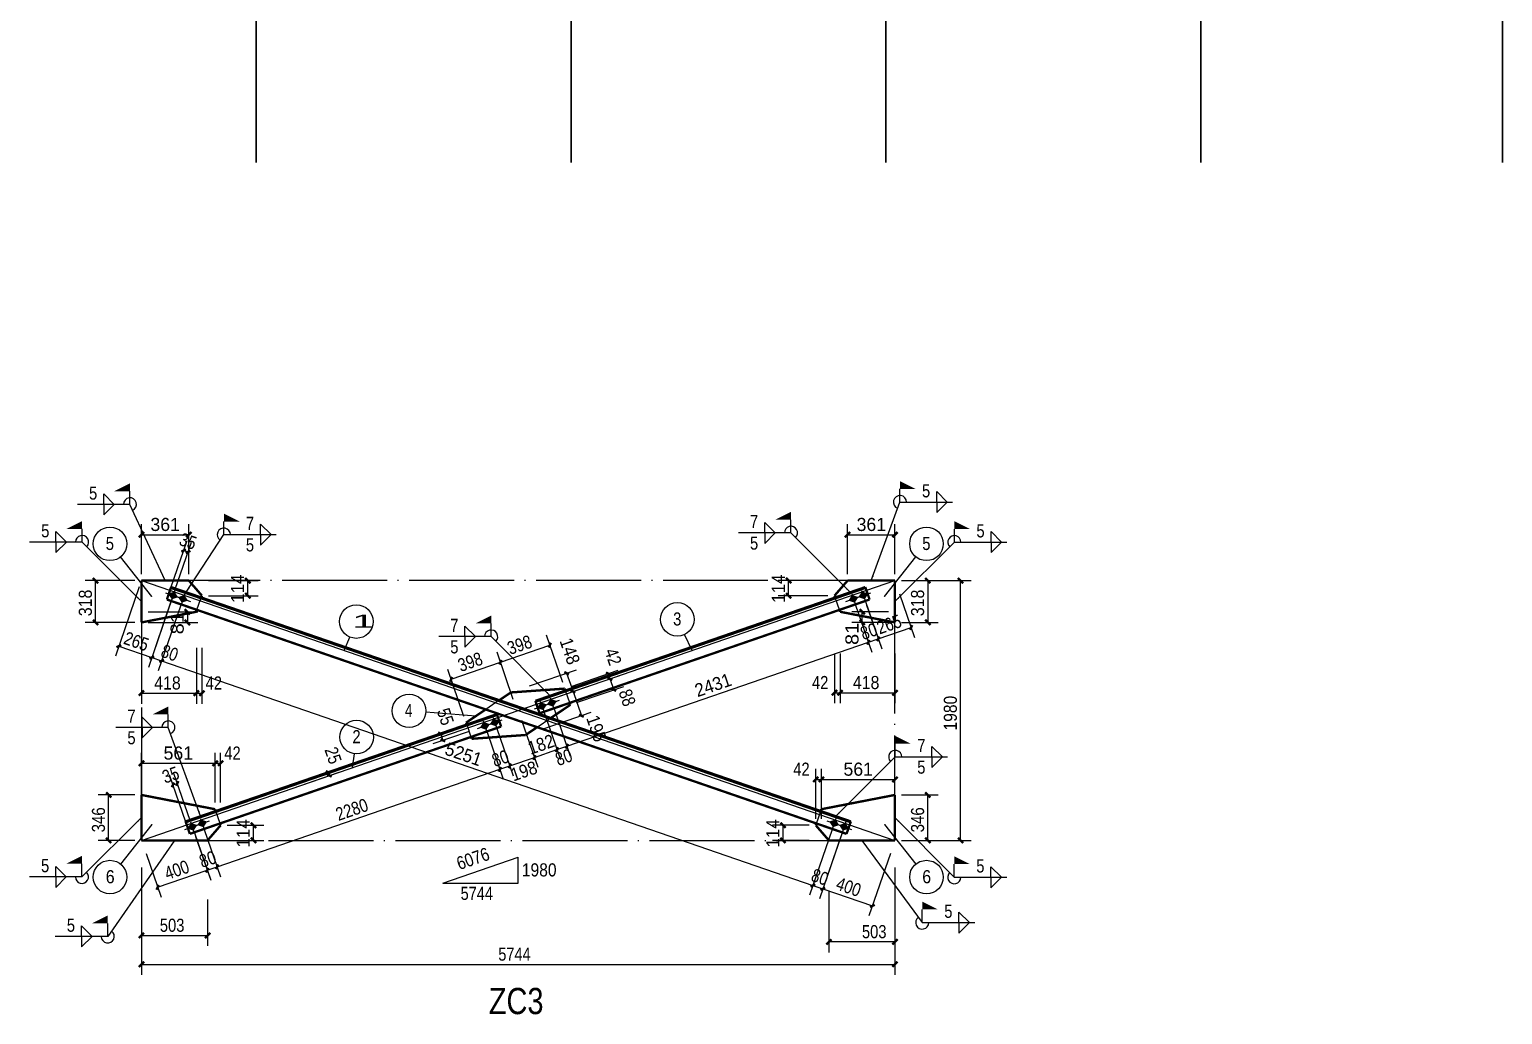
# Model space of a CAD drawing. Extents: x 3335981 to 3441081, y -1122115 to -866695.
# Drawn here: x 3382561 to 3410633, y -1103192 to -1084422 of the extents above; entities that cross this region are included whole.
import ezdxf

# ---------------------------------------------------------------- set-up
doc = ezdxf.new("R2010")
doc.units = 0
doc.header["$LTSCALE"] = 1000
doc.header["$MEASUREMENT"] = 0
doc.linetypes.add('2', pattern=[3800, 3000, -300, 200, -300])
doc.linetypes.add('DOTE', pattern=[2.42, 2, -0.2, 0.02, -0.2])
doc.layers.get('0').update_dxf_attribs({"color": 2})
for name, color, linetype in [('10', 2, 'Continuous'), ('180', 253, '2'), ('35', 253, 'Continuous'), ('尺寸标注', 253, 'Continuous'), ('焊缝标注', 1, 'Continuous'), ('编号标注', 253, 'Continuous')]:
    doc.layers.add(name, color=color, linetype=linetype)
doc.styles.get("Standard").update_dxf_attribs({"font": 'sa-rs.shx', "width": 0.8, "bigfont": 'GBCBIG.shx'})

msp = doc.modelspace()

# ---------------------------------------------------------------- linework, layer by layer
at = {"linetype": 'ByBlock', "lineweight": 30, "ltscale": 0.01}
for p, q in [((3386883, -1078668), (3386883, -1086958)), ((3392883, -1078668), (3392883, -1086958)), ((3398883, -1078668), (3398883, -1086958)), ((3404883, -1078668), (3404883, -1086958)), ((3410633, -1086958), (3410633, -1078668))]:
    msp.add_line(p, q, dxfattribs=at)
at = {"layer": '10', "color": 253, "linetype": 'ByBlock'}
for p, q in [((3385331, -1095112), (3385265, -1095301)), ((3398419, -1095112), (3398484, -1095301)), ((3385156, -1095158), (3385440, -1095255)), ((3385345, -1095223), (3385629, -1095321)), ((3385520, -1095177), (3385455, -1095366)), ((3398121, -1095321), (3398404, -1095223)), ((3398230, -1095177), (3398295, -1095366)), ((3398310, -1095255), (3398593, -1095158)), ((3392186, -1097366), (3392470, -1097268)), ((3392295, -1097223), (3392361, -1097412)), ((3392375, -1097301), (3392659, -1097203)), ((3392485, -1097158), (3392550, -1097347)), ((3391099, -1097741), (3391382, -1097643)), ((3391208, -1097598), (3391273, -1097787)), ((3391288, -1097676), (3391571, -1097578)), ((3391397, -1097533), (3391462, -1097722)), ((3385521, -1099664), (3385805, -1099566)), ((3385631, -1099520), (3385696, -1099709)), ((3385711, -1099598), (3385994, -1099501)), ((3385820, -1099455), (3385885, -1099644)), ((3397755, -1099501), (3398039, -1099598)), ((3397930, -1099455), (3397865, -1099644)), ((3397944, -1099566), (3398228, -1099664)), ((3398119, -1099520), (3398054, -1099709))]:
    msp.add_line(p, q, dxfattribs=at)
at = {"layer": '10', "color": 1, "const_width": 45}
for points in [[(3385237, -1095185), (3385282, -1095254), (3385359, -1095228), (3385314, -1095159), (3385237, -1095185)], [(3385426, -1095251), (3385471, -1095319), (3385549, -1095293), (3385503, -1095224), (3385426, -1095251)], [(3398201, -1095293), (3398279, -1095319), (3398324, -1095251), (3398246, -1095224), (3398201, -1095293)], [(3398390, -1095228), (3398468, -1095254), (3398513, -1095185), (3398435, -1095159), (3398390, -1095228)], [(3392267, -1097339), (3392344, -1097365), (3392389, -1097296), (3392312, -1097270), (3392267, -1097339)], [(3392456, -1097273), (3392533, -1097299), (3392579, -1097231), (3392501, -1097205), (3392456, -1097273)], [(3391179, -1097713), (3391257, -1097740), (3391302, -1097671), (3391224, -1097645), (3391179, -1097713)], [(3391368, -1097648), (3391446, -1097674), (3391491, -1097606), (3391413, -1097580), (3391368, -1097648)], [(3385602, -1099636), (3385680, -1099662), (3385725, -1099594), (3385647, -1099568), (3385602, -1099636)], [(3385791, -1099571), (3385869, -1099597), (3385914, -1099528), (3385836, -1099502), (3385791, -1099571)], [(3397836, -1099528), (3397881, -1099597), (3397959, -1099571), (3397914, -1099502), (3397836, -1099528)], [(3398025, -1099594), (3398070, -1099662), (3398148, -1099636), (3398103, -1099568), (3398025, -1099594)]]:
    msp.add_lwpolyline(points, dxfattribs=at)
at = {"layer": '10', "const_width": 15}
for points in [[(3385306, -1095207, 1), (3385291, -1095207, 1), (3385306, -1095207, 1)], [(3385495, -1095272, 1), (3385480, -1095272, 1), (3385495, -1095272, 1)], [(3398270, -1095272, 1), (3398255, -1095272, 1), (3398270, -1095272, 1)], [(3398459, -1095207, 1), (3398444, -1095207, 1), (3398459, -1095207, 1)], [(3392336, -1097317, 1), (3392321, -1097317, 1), (3392336, -1097317, 1)], [(3392525, -1097252, 1), (3392510, -1097252, 1), (3392525, -1097252, 1)], [(3391437, -1097627, 1), (3391422, -1097627, 1), (3391437, -1097627, 1)], [(3391248, -1097692, 1), (3391233, -1097692, 1), (3391248, -1097692, 1)], [(3385671, -1099615, 1), (3385656, -1099615, 1), (3385671, -1099615, 1)], [(3385860, -1099550, 1), (3385845, -1099550, 1), (3385860, -1099550, 1)], [(3397905, -1099550, 1), (3397890, -1099550, 1), (3397905, -1099550, 1)], [(3398094, -1099615, 1), (3398079, -1099615, 1), (3398094, -1099615, 1)]]:
    msp.add_lwpolyline(points, format="xyb", close=True, dxfattribs=at)
at = {"layer": '180', "color": 253, "linetype": 'DOTE'}
for p, q in [((3399055, -1094924), (3384695, -1094924)), ((3384695, -1094924), (3384695, -1099874)), ((3399055, -1099874), (3399055, -1094924)), ((3384695, -1099874), (3399055, -1099874))]:
    msp.add_line(p, q, dxfattribs=at)
at = {"layer": '180', "color": 253, "linetype": 'ByBlock'}
for p, q in [((3384695, -1094924), (3399055, -1099874)), ((3384695, -1099874), (3399055, -1094924)), ((3390439, -1100691), (3391875, -1100196)), ((3391875, -1100691), (3391875, -1100196)), ((3390439, -1100691), (3391875, -1100691))]:
    msp.add_line(p, q, dxfattribs=at)
at = {"layer": '180', "color": 2, "linetype": 'ByBlock'}
for p, q in [((3385753, -1095482), (3385834, -1095246)), ((3397997, -1095482), (3397915, -1095246)), ((3392856, -1097254), (3392775, -1097018)), ((3391514, -1097204), (3391255, -1097379)), ((3392236, -1097717), (3392495, -1097542)), ((3390893, -1097667), (3390975, -1097903)), ((3386192, -1099552), (3386110, -1099315)), ((3397558, -1099552), (3397639, -1099315))]:
    msp.add_line(p, q, dxfattribs=at)
at = {"layer": '180', "color": 2, "const_width": 45}
for points in [[(3385598, -1094924), (3384695, -1094924)], [(3384695, -1094924), (3384695, -1095721)], [(3385260, -1095048), (3385179, -1095284)], [(3385255, -1095062), (3398209, -1099527)], [(3398214, -1099513), (3385260, -1095048)], [(3385847, -1095211), (3385598, -1094924)], [(3398489, -1095048), (3392201, -1097216)], [(3392205, -1097230), (3398494, -1095062)], [(3397903, -1095211), (3398152, -1094924)], [(3398152, -1094924), (3399055, -1094924)], [(3398571, -1095284), (3398489, -1095048)], [(3399055, -1094924), (3399055, -1095721)], [(3385179, -1095284), (3398132, -1099750)], [(3385834, -1095246), (3385847, -1095211)], [(3392282, -1097452), (3398571, -1095284)], [(3397915, -1095246), (3397903, -1095211)], [(3384695, -1095721), (3385741, -1095518)], [(3385741, -1095518), (3385753, -1095482)], [(3398009, -1095518), (3397997, -1095482)], [(3399055, -1095721), (3398009, -1095518)], [(3391735, -1097055), (3391514, -1097204)], [(3392763, -1096982), (3391735, -1097055)], [(3392775, -1097018), (3392763, -1096982)], [(3391255, -1097379), (3390881, -1097631)], [(3392201, -1097216), (3392282, -1097452)], [(3392495, -1097542), (3392869, -1097290)], [(3392869, -1097290), (3392856, -1097254)], [(3391468, -1097469), (3385536, -1099513)], [(3385541, -1099527), (3391472, -1097483)], [(3390881, -1097631), (3390893, -1097667)], [(3391549, -1097705), (3391468, -1097469)], [(3385617, -1099750), (3391549, -1097705)], [(3390975, -1097903), (3390987, -1097938)], [(3390987, -1097938), (3392015, -1097866)], [(3392015, -1097866), (3392236, -1097717)], [(3384695, -1099008), (3384695, -1099874)], [(3386098, -1099280), (3384695, -1099008)], [(3397652, -1099280), (3399055, -1099008)], [(3399055, -1099008), (3399055, -1099874)], [(3386110, -1099315), (3386098, -1099280)], [(3397639, -1099315), (3397652, -1099280)], [(3385536, -1099513), (3385617, -1099750)], [(3385955, -1099874), (3386204, -1099587)], [(3386204, -1099587), (3386192, -1099552)], [(3397546, -1099587), (3397558, -1099552)], [(3397795, -1099874), (3397546, -1099587)], [(3398132, -1099750), (3398214, -1099513)], [(3384695, -1099874), (3385955, -1099874)], [(3399055, -1099874), (3397795, -1099874)]]:
    msp.add_lwpolyline(points, dxfattribs=at)
at = {"layer": '尺寸标注', "color": 253, "linetype": 'ByBlock'}
for p, q in [((3384695, -1094799), (3384695, -1093849)), ((3385598, -1094799), (3385598, -1093849)), ((3398152, -1094799), (3398152, -1093849)), ((3399055, -1094799), (3399055, -1093849)), ((3385256, -1095060), (3385566, -1094162)), ((3385339, -1095088), (3385648, -1094190)), ((3384570, -1094924), (3383620, -1094924)), ((3384654, -1095042), (3384199, -1096362)), ((3385972, -1094924), (3386922, -1094924)), ((3397778, -1094924), (3396828, -1094924)), ((3399180, -1094924), (3399880, -1094924)), ((3399305, -1094924), (3400505, -1094924)), ((3385280, -1095258), (3384826, -1096577)), ((3385257, -1095325), (3384826, -1096577)), ((3385446, -1095390), (3385015, -1096643)), ((3385446, -1095390), (3385015, -1096643)), ((3385972, -1095211), (3386922, -1095211)), ((3397778, -1095211), (3396828, -1095211)), ((3398303, -1095390), (3398613, -1096288)), ((3398303, -1095390), (3398613, -1096288)), ((3398492, -1095325), (3398802, -1096223)), ((3398515, -1095392), (3398802, -1096223)), ((3399142, -1095176), (3399428, -1096007)), ((3384820, -1095518), (3385770, -1095518)), ((3398930, -1095518), (3398230, -1095518)), ((3384570, -1095721), (3383620, -1095721)), ((3384820, -1095721), (3385770, -1095721)), ((3398930, -1095721), (3398230, -1095721)), ((3399180, -1095721), (3399880, -1095721)), ((3384695, -1096203), (3384695, -1097269)), ((3385741, -1096203), (3385741, -1097269)), ((3385847, -1096203), (3385847, -1097269)), ((3392722, -1096864), (3392412, -1095966)), ((3391781, -1097189), (3391471, -1096290)), ((3391781, -1097189), (3391471, -1096290)), ((3397903, -1096314), (3397903, -1097261)), ((3398009, -1096314), (3398009, -1097261)), ((3399055, -1096314), (3399055, -1097261)), ((3390840, -1097513), (3390531, -1096615)), ((3392089, -1096932), (3392988, -1096623)), ((3392881, -1096942), (3393779, -1096632)), ((3392915, -1097040), (3393813, -1096731)), ((3392915, -1097040), (3393813, -1096731)), ((3392210, -1097283), (3393108, -1096974)), ((3392210, -1097283), (3393108, -1096974)), ((3392987, -1097249), (3393885, -1096939)), ((3391939, -1097584), (3392248, -1098482)), ((3391939, -1097584), (3392248, -1098482)), ((3392369, -1097744), (3393267, -1097434)), ((3392369, -1097436), (3392678, -1098334)), ((3392369, -1097436), (3392678, -1098334)), ((3392558, -1097370), (3392867, -1098269)), ((3392558, -1097370), (3392867, -1098269)), ((3390874, -1097673), (3390205, -1097904)), ((3390919, -1097803), (3390250, -1098034)), ((3391281, -1097810), (3391591, -1098709)), ((3391281, -1097810), (3391591, -1098709)), ((3391470, -1097745), (3391780, -1098643)), ((3391470, -1097745), (3391780, -1098643)), ((3384695, -1099155), (3384695, -1098205)), ((3386098, -1099155), (3386098, -1098205)), ((3386098, -1099155), (3386098, -1098205)), ((3386204, -1099155), (3386204, -1098205)), ((3385540, -1099525), (3385230, -1098627)), ((3385622, -1099497), (3385313, -1098598)), ((3387545, -1098821), (3388443, -1098511)), ((3387566, -1098884), (3388465, -1098574)), ((3397546, -1099462), (3397546, -1098512)), ((3397652, -1099462), (3397652, -1098512)), ((3397652, -1099462), (3397652, -1098512)), ((3399055, -1099462), (3399055, -1098512)), ((3384570, -1099008), (3383870, -1099008)), ((3399180, -1099008), (3399880, -1099008)), ((3386329, -1099587), (3387029, -1099587)), ((3397421, -1099587), (3396721, -1099587)), ((3384570, -1099874), (3383870, -1099874)), ((3385704, -1099733), (3386014, -1100631)), ((3385727, -1099800), (3386014, -1100631)), ((3385893, -1099668), (3386203, -1100566)), ((3385893, -1099668), (3386203, -1100566)), ((3386329, -1099874), (3387029, -1099874)), ((3397421, -1099874), (3396721, -1099874)), ((3397856, -1099668), (3397425, -1100920)), ((3397856, -1099668), (3397425, -1100920)), ((3398046, -1099733), (3397614, -1100986)), ((3398023, -1099800), (3397614, -1100986)), ((3399180, -1099874), (3399880, -1099874)), ((3399305, -1099874), (3400505, -1099874)), ((3384782, -1100126), (3385068, -1100957)), ((3398968, -1100126), (3398559, -1101312)), ((3384695, -1100388), (3384695, -1102436)), ((3399055, -1100388), (3399055, -1102436)), ((3384695, -1101003), (3384695, -1101886)), ((3385955, -1101003), (3385955, -1101886)), ((3397795, -1100841), (3397795, -1102008)), ((3399055, -1100841), (3399055, -1102008))]:
    msp.add_line(p, q, dxfattribs=at)
at = {"layer": '尺寸标注'}
for p, q in [((3384695, -1094049), (3385598, -1094049)), ((3398152, -1094049), (3399055, -1094049)), ((3385500, -1094351), (3385583, -1094379)), ((3383820, -1095721), (3383820, -1094924)), ((3386722, -1095211), (3386722, -1094924)), ((3397028, -1095211), (3397028, -1094924)), ((3399680, -1094924), (3399680, -1095721)), ((3400305, -1099874), (3400305, -1094924)), ((3385570, -1095518), (3385570, -1095721)), ((3398430, -1095721), (3398430, -1095518)), ((3398737, -1096034), (3399363, -1095818)), ((3384264, -1096172), (3384891, -1096388)), ((3391537, -1096480), (3392477, -1096155)), ((3392802, -1098079), (3398548, -1096099)), ((3398548, -1096099), (3398737, -1096034)), ((3384891, -1096388), (3385080, -1096454)), ((3385080, -1096454), (3397490, -1100731)), ((3390596, -1096804), (3391537, -1096480)), ((3392798, -1096688), (3392919, -1097039)), ((3393590, -1096697), (3393624, -1096796)), ((3393624, -1096796), (3393696, -1097005)), ((3384695, -1097069), (3385741, -1097069)), ((3385741, -1097069), (3385847, -1097069)), ((3392919, -1097039), (3393078, -1097499)), ((3397903, -1097061), (3398009, -1097061)), ((3398009, -1097061), (3399055, -1097061)), ((3390394, -1097839), (3390439, -1097969)), ((3392183, -1098293), (3392613, -1098145)), ((3392613, -1098145), (3392802, -1098079)), ((3384695, -1098405), (3386098, -1098405)), ((3386098, -1098405), (3386204, -1098405)), ((3391526, -1098519), (3391715, -1098454)), ((3391715, -1098454), (3392183, -1098293)), ((3386137, -1100377), (3391526, -1098519)), ((3388254, -1098576), (3388276, -1098639)), ((3397546, -1098712), (3397652, -1098712)), ((3397652, -1098712), (3399055, -1098712)), ((3384070, -1099874), (3384070, -1099008)), ((3385295, -1098816), (3385378, -1098788)), ((3399680, -1099874), (3399680, -1099008)), ((3386829, -1099874), (3386829, -1099587)), ((3396921, -1099874), (3396921, -1099587)), ((3385003, -1100768), (3385948, -1100442)), ((3385948, -1100442), (3386137, -1100377)), ((3397490, -1100731), (3397679, -1100797)), ((3397679, -1100797), (3398624, -1101122)), ((3384695, -1101686), (3385955, -1101686)), ((3399055, -1101808), (3397795, -1101808)), ((3384695, -1102236), (3399055, -1102236))]:
    msp.add_line(p, q, dxfattribs=at)
at = {"layer": '尺寸标注', "const_width": 45}
for points in [[(3384645, -1094099), (3384745, -1093999)], [(3385548, -1094099), (3385648, -1093999)], [(3398102, -1094099), (3398202, -1093999)], [(3399005, -1094099), (3399105, -1093999)], [(3385545, -1094329), (3385456, -1094373)], [(3385628, -1094357), (3385538, -1094401)], [(3383770, -1094874), (3383870, -1094974)], [(3386672, -1094874), (3386772, -1094974)], [(3396978, -1094874), (3397078, -1094974)], [(3399630, -1094874), (3399730, -1094974)], [(3400255, -1094874), (3400355, -1094974)], [(3386672, -1095161), (3386772, -1095261)], [(3396978, -1095161), (3397078, -1095261)], [(3383770, -1095671), (3383870, -1095771)], [(3385520, -1095468), (3385620, -1095568)], [(3385520, -1095671), (3385620, -1095771)], [(3398380, -1095468), (3398480, -1095568)], [(3398380, -1095671), (3398480, -1095771)], [(3399630, -1095671), (3399730, -1095771)], [(3399385, -1095773), (3399341, -1095863)], [(3384309, -1096151), (3384219, -1096194)], [(3392499, -1096110), (3392456, -1096200)], [(3398569, -1096054), (3398526, -1096144)], [(3398569, -1096054), (3398526, -1096144)], [(3398759, -1095989), (3398715, -1096079)], [(3398759, -1095989), (3398715, -1096079)], [(3384936, -1096366), (3384846, -1096410)], [(3384936, -1096366), (3384846, -1096410)], [(3385125, -1096432), (3385035, -1096475)], [(3385125, -1096432), (3385035, -1096475)], [(3391559, -1096435), (3391515, -1096524)], [(3391559, -1096435), (3391515, -1096524)], [(3390618, -1096759), (3390574, -1096849)], [(3392843, -1096710), (3392754, -1096666)], [(3393635, -1096719), (3393545, -1096675)], [(3393669, -1096818), (3393579, -1096774)], [(3393669, -1096818), (3393579, -1096774)], [(3384645, -1097119), (3384745, -1097019)], [(3385691, -1097119), (3385791, -1097019)], [(3385797, -1097119), (3385897, -1097019)], [(3392964, -1097061), (3392874, -1097017)], [(3392964, -1097061), (3392874, -1097017)], [(3393741, -1097026), (3393651, -1096983)], [(3397853, -1097111), (3397953, -1097011)], [(3397959, -1097111), (3398059, -1097011)], [(3399005, -1097111), (3399105, -1097011)], [(3393123, -1097521), (3393033, -1097478)], [(3390439, -1097860), (3390349, -1097817)], [(3390484, -1097990), (3390394, -1097947)], [(3392635, -1098100), (3392591, -1098190)], [(3392635, -1098100), (3392591, -1098190)], [(3392824, -1098034), (3392780, -1098124)], [(3392824, -1098034), (3392780, -1098124)], [(3384645, -1098455), (3384745, -1098355)], [(3386048, -1098455), (3386148, -1098355)], [(3386048, -1098455), (3386148, -1098355)], [(3386154, -1098455), (3386254, -1098355)], [(3391548, -1098475), (3391504, -1098564)], [(3391548, -1098475), (3391504, -1098564)], [(3391737, -1098409), (3391693, -1098499)], [(3391737, -1098409), (3391693, -1098499)], [(3392205, -1098248), (3392161, -1098338)], [(3392205, -1098248), (3392161, -1098338)], [(3385317, -1098771), (3385273, -1098861)], [(3385400, -1098743), (3385356, -1098832)], [(3388299, -1098598), (3388209, -1098554)], [(3388320, -1098661), (3388231, -1098618)], [(3397496, -1098762), (3397596, -1098662)], [(3397602, -1098762), (3397702, -1098662)], [(3397602, -1098762), (3397702, -1098662)], [(3399005, -1098762), (3399105, -1098662)], [(3384020, -1098958), (3384120, -1099058)], [(3399630, -1098958), (3399730, -1099058)], [(3386779, -1099537), (3386879, -1099637)], [(3396871, -1099537), (3396971, -1099637)], [(3384020, -1099824), (3384120, -1099924)], [(3386779, -1099824), (3386879, -1099924)], [(3396871, -1099824), (3396971, -1099924)], [(3399630, -1099824), (3399730, -1099924)], [(3400255, -1099824), (3400355, -1099924)], [(3385970, -1100397), (3385926, -1100487)], [(3385970, -1100397), (3385926, -1100487)], [(3386159, -1100332), (3386116, -1100422)], [(3386159, -1100332), (3386116, -1100422)], [(3385025, -1100723), (3384981, -1100813)], [(3397535, -1100709), (3397445, -1100753)], [(3397535, -1100709), (3397445, -1100753)], [(3397724, -1100775), (3397634, -1100818)], [(3397724, -1100775), (3397634, -1100818)], [(3398669, -1101101), (3398579, -1101144)], [(3384645, -1101736), (3384745, -1101636)], [(3385905, -1101736), (3386005, -1101636)], [(3397745, -1101858), (3397845, -1101758)], [(3399005, -1101858), (3399105, -1101758)], [(3384645, -1102286), (3384745, -1102186)], [(3399005, -1102286), (3399105, -1102186)]]:
    msp.add_lwpolyline(points, dxfattribs=at)
at = {"layer": '焊缝标注', "color": 253, "linetype": 'ByBlock'}
for p, q in [((3384176, -1093471), (3383976, -1093271)), ((3383976, -1093471), (3383976, -1093271)), ((3384476, -1093471), (3384476, -1093221)), ((3399150, -1093428), (3399150, -1093178)), ((3399150, -1093428), (3400150, -1093428)), ((3399850, -1093228), (3400050, -1093428)), ((3399850, -1093428), (3399850, -1093228)), ((3399850, -1093628), (3400050, -1093428)), ((3399850, -1093428), (3399850, -1093628)), ((3384476, -1093471), (3383476, -1093471)), ((3384176, -1093471), (3383976, -1093671)), ((3383976, -1093471), (3383976, -1093671)), ((3383264, -1094189), (3383064, -1093989)), ((3383064, -1094189), (3383064, -1093989)), ((3383564, -1094189), (3383564, -1093939)), ((3386265, -1094048), (3386265, -1093798)), ((3386965, -1093848), (3387165, -1094048)), ((3386965, -1094048), (3386965, -1093848)), ((3396772, -1094014), (3396572, -1093814)), ((3396572, -1094014), (3396572, -1093814)), ((3397072, -1094014), (3397072, -1093764)), ((3400187, -1094191), (3400187, -1093941)), ((3400887, -1093991), (3401087, -1094191)), ((3400887, -1094191), (3400887, -1093991)), ((3383564, -1094189), (3382564, -1094189)), ((3383264, -1094189), (3383064, -1094389)), ((3383064, -1094189), (3383064, -1094389)), ((3386265, -1094048), (3387265, -1094048)), ((3386965, -1094248), (3387165, -1094048)), ((3386965, -1094048), (3386965, -1094248)), ((3397072, -1094014), (3396072, -1094014)), ((3396772, -1094014), (3396572, -1094214)), ((3396572, -1094014), (3396572, -1094214)), ((3400187, -1094191), (3401187, -1094191)), ((3400887, -1094391), (3401087, -1094191)), ((3400887, -1094191), (3400887, -1094391)), ((3391060, -1095991), (3390860, -1095791)), ((3390860, -1095991), (3390860, -1095791)), ((3391360, -1095991), (3391360, -1095741)), ((3391360, -1095991), (3390360, -1095991)), ((3391060, -1095991), (3390860, -1096191)), ((3390860, -1095991), (3390860, -1096191)), ((3384907, -1097723), (3384707, -1097523)), ((3384707, -1097723), (3384707, -1097523)), ((3385207, -1097723), (3385207, -1097473)), ((3385207, -1097723), (3384207, -1097723)), ((3384907, -1097723), (3384707, -1097923)), ((3384707, -1097723), (3384707, -1097923)), ((3399059, -1098283), (3399059, -1098033)), ((3399759, -1098083), (3399959, -1098283)), ((3399759, -1098283), (3399759, -1098083)), ((3399059, -1098283), (3400059, -1098283)), ((3399759, -1098483), (3399959, -1098283)), ((3399759, -1098283), (3399759, -1098483)), ((3383261, -1100570), (3383061, -1100370)), ((3383061, -1100570), (3383061, -1100370)), ((3383561, -1100570), (3383561, -1100320)), ((3400184, -1100576), (3400184, -1100326)), ((3400884, -1100376), (3401084, -1100576)), ((3400884, -1100576), (3400884, -1100376)), ((3383561, -1100570), (3382561, -1100570)), ((3383261, -1100570), (3383061, -1100770)), ((3383061, -1100570), (3383061, -1100770)), ((3400184, -1100576), (3401184, -1100576)), ((3400884, -1100776), (3401084, -1100576)), ((3400884, -1100576), (3400884, -1100776)), ((3399574, -1101440), (3399574, -1101190)), ((3400274, -1101240), (3400474, -1101440)), ((3400274, -1101440), (3400274, -1101240)), ((3383753, -1101705), (3383553, -1101505)), ((3383553, -1101705), (3383553, -1101505)), ((3384053, -1101705), (3384053, -1101455)), ((3399574, -1101440), (3400574, -1101440)), ((3400274, -1101640), (3400474, -1101440)), ((3400274, -1101440), (3400274, -1101640)), ((3384053, -1101705), (3383053, -1101705)), ((3383753, -1101705), (3383553, -1101905)), ((3383553, -1101705), (3383553, -1101905))]:
    msp.add_line(p, q, dxfattribs=at)
at = {"layer": '焊缝标注'}
for p, q in [((3398603, -1094924), (3399150, -1093428)), ((3385146, -1094924), (3384476, -1093471)), ((3384695, -1095322), (3383564, -1094189)), ((3385547, -1095147), (3386265, -1094048)), ((3398202, -1095147), (3397072, -1094014)), ((3399055, -1095322), (3400187, -1094191)), ((3392490, -1097124), (3391360, -1095991)), ((3385823, -1099414), (3385207, -1097723)), ((3397927, -1099414), (3399059, -1098283)), ((3384695, -1099441), (3383561, -1100570)), ((3399055, -1099441), (3400184, -1100576)), ((3385325, -1099874), (3384053, -1101705)), ((3398425, -1099874), (3399574, -1101440))]:
    msp.add_line(p, q, dxfattribs=at)
for centre, start, end in [((3384476, -1093471), 294.7766, 180), ((3399150, -1093428), 0, 249.932), ((3386265, -1094048), 0, 236.8485), ((3397072, -1094014), 314.9315, 180), ((3383564, -1094189), 314.9315, 180), ((3400187, -1094191), 0, 224.9772), ((3391360, -1095991), 314.9316, 180), ((3385207, -1097723), 290.0141, 180), ((3399059, -1098283), 0, 224.9772), ((3383561, -1100570), 180, 44.8859), ((3400184, -1100576), 134.8403, 0), ((3399574, -1101440), 126.2693, 0), ((3384053, -1101705), 180, 55.2127)]:
    msp.add_arc(centre, 125, start, end, dxfattribs=at)
for points in [[(3384476, -1093221), (3384176, -1093221), (3384476, -1093071)], [(3399150, -1093178), (3399450, -1093178), (3399150, -1093028)], [(3386265, -1093798), (3386565, -1093798), (3386265, -1093648)], [(3397072, -1093764), (3396772, -1093764), (3397072, -1093614)], [(3383564, -1093939), (3383264, -1093939), (3383564, -1093789)], [(3400187, -1093941), (3400487, -1093941), (3400187, -1093791)], [(3385146, -1094924), (3385118, -1094827), (3385091, -1094839)], [(3398603, -1094924), (3398652, -1094835), (3398624, -1094825)], [(3385547, -1095147), (3385615, -1095072), (3385589, -1095055)], [(3398202, -1095147), (3398142, -1095066), (3398121, -1095087)], [(3384695, -1095322), (3384635, -1095241), (3384614, -1095262)], [(3399055, -1095322), (3399136, -1095262), (3399115, -1095241)], [(3391360, -1095741), (3391060, -1095741), (3391360, -1095591)], [(3392490, -1097124), (3392430, -1097043), (3392409, -1097064)], [(3385207, -1097473), (3384907, -1097473), (3385207, -1097323)], [(3399059, -1098033), (3399359, -1098033), (3399059, -1097883)], [(3385823, -1099414), (3385803, -1099315), (3385775, -1099325)], [(3384695, -1099441), (3384613, -1099501), (3384635, -1099522)], [(3397927, -1099414), (3398008, -1099354), (3397987, -1099333)], [(3399055, -1099441), (3399115, -1099522), (3399136, -1099501)], [(3385325, -1099874), (3385255, -1099947), (3385280, -1099964)], [(3398425, -1099874), (3398472, -1099963), (3398496, -1099946)], [(3383561, -1100320), (3383261, -1100320), (3383561, -1100170)], [(3400184, -1100326), (3400484, -1100326), (3400184, -1100176)], [(3399574, -1101190), (3399874, -1101190), (3399574, -1101040)], [(3384053, -1101455), (3383753, -1101455), (3384053, -1101305)]]:
    msp.add_solid(points, dxfattribs=at)
at = {"layer": '编号标注', "color": 253, "linetype": 'ByBlock'}
for p, q in [((3384895, -1095224), (3384295, -1094474)), ((3398855, -1095224), (3399455, -1094474)), ((3395193, -1096255), (3395046, -1095951)), ((3388557, -1096255), (3388665, -1095999)), ((3391068, -1097505), (3390114, -1097430)), ((3388716, -1098488), (3388752, -1098223)), ((3384895, -1099574), (3384295, -1100324)), ((3398855, -1099574), (3399455, -1100324))]:
    msp.add_line(p, q, dxfattribs=at)
at = {"layer": '编号标注', "const_width": 10}
for points in [[(3384900, -1095224, 1), (3384890, -1095224, 1), (3384900, -1095224, 1)], [(3398860, -1095224, 1), (3398850, -1095224, 1), (3398860, -1095224, 1)], [(3388562, -1096255, 1), (3388552, -1096255, 1), (3388562, -1096255, 1)], [(3395198, -1096255, 1), (3395188, -1096255, 1), (3395198, -1096255, 1)], [(3391073, -1097505, 1), (3391063, -1097505, 1), (3391073, -1097505, 1)], [(3388721, -1098488, 1), (3388711, -1098488, 1), (3388721, -1098488, 1)], [(3384900, -1099574, 1), (3384890, -1099574, 1), (3384900, -1099574, 1)], [(3398860, -1099574, 1), (3398850, -1099574, 1), (3398860, -1099574, 1)]]:
    msp.add_lwpolyline(points, format="xyb", close=True, dxfattribs=at)
at = {"layer": '编号标注'}
for centre in [(3384095, -1094224), (3399655, -1094224), (3388789, -1095704), (3394907, -1095663), (3389795, -1097405), (3388795, -1097906), (3384095, -1100574), (3399655, -1100574)]:
    msp.add_circle(centre, 320, dxfattribs=at)

# ---------------------------------------------------------------- texts
at = {"layer": '180', "width": 0.851505}
msp.add_text('6076', height=250, rotation=19.0196, dxfattribs=at).set_placement((3390754, -1100442))
at = {"layer": '180'}
for s, width, p in [('1980', 0.887999, (3391945, -1100561)), ('5744', 0.828803, (3390777, -1101008))]:
    msp.add_text(s, height=250, dxfattribs=dict(at, width=width)).set_placement(p)
at = {"layer": '35', "width": 0.824729}
msp.add_text('ZC3', height=500, dxfattribs=at).set_placement((3391315, -1103185))
at = {"layer": '尺寸标注'}
for s, width, p in [('361', 1.008002, (3384866, -1093979)), ('361', 1.007999, (3398323, -1093979)), ('418', 0.907202, (3384938, -1096999)), ('42', 0.840006, (3385917, -1096999)), ('42', 0.839998, (3397473, -1096991)), ('418', 0.907199, (3398252, -1096991)), ('561', 1.008002, (3385116, -1098335)), ('42', 0.840006, (3386274, -1098335)), ('42', 0.839998, (3397116, -1098642)), ('561', 1.007999, (3398073, -1098642)), ('503', 0.840001, (3385045, -1101616)), ('503', 0.839999, (3398425, -1101738)), ('5744', 0.828799, (3391495, -1102166))]:
    msp.add_text(s, height=250, dxfattribs=dict(at, width=width)).set_placement(p)
for s, rotation, width, p in [('35', 340.981, 0.840002, (3385394, -1094240)), ('114', 90, 0.965105, (3386652, -1095347)), ('114', 90, 0.965105, (3396958, -1095347)), ('318', 90, 0.907199, (3383750, -1095602)), ('318', 90, 0.907199, (3399610, -1095602)), ('81', 90, 1.142398, (3385500, -1095948)), ('265', 19.0194, 0.839998, (3398762, -1095951)), ('265', 340.9803, 0.84, (3384336, -1096123)), ('81', 90, 1.142398, (3398360, -1096151)), ('80', 19.0194, 0.840008, (3398449, -1096059)), ('80', 340.9804, 0.84, (3385046, -1096368)), ('398', 19.0193, 0.840003, (3391720, -1096342)), ('148', 289.0193, 0.907203, (3392659, -1096070)), ('398', 19.0194, 0.839998, (3390779, -1096667)), ('42', 289.0196, 0.84, (3393516, -1096268)), ('2431', 19.0193, 0.956309, (3395293, -1097147)), ('88', 289.0191, 0.839998, (3393785, -1097048)), ('55', 289.0191, 0.839998, (3390320, -1097409)), ('1980', 90, 0.887999, (3400235, -1097779)), ('195', 289.0194, 0.907198, (3393167, -1097543)), ('182', 19.0193, 0.907203, (3392111, -1098244)), ('25', 289.0196, 0.84, (3388180, -1098147)), ('5251', 340.9806, 0.956305, (3390457, -1098233)), ('80', 19.0196, 0.84, (3391427, -1098479)), ('80', 19.0196, 0.84, (3392637, -1098459)), ('35', 19.0191, 0.839998, (3385144, -1098794)), ('198', 19.0197, 0.9072, (3391784, -1098753)), ('346', 90, 0.855848, (3384000, -1099721)), ('2280', 19.0196, 0.839999, (3388450, -1099506)), ('346', 90, 0.855848, (3399610, -1099721)), ('114', 90, 0.965105, (3386759, -1100010)), ('114', 90, 0.965105, (3396851, -1100010)), ('80', 19.0191, 0.839998, (3385850, -1100402)), ('400', 19.0194, 0.839998, (3385188, -1100630)), ('80', 340.9809, 0.839998, (3397437, -1100639)), ('400', 340.9807, 0.840003, (3397910, -1100802))]:
    msp.add_text(s, height=250, rotation=rotation, dxfattribs=dict(at, width=width)).set_placement(p)
at = {"layer": '焊缝标注'}
for s, width, p in [('5', 0.839996, (3383696, -1093381)), ('5', 0.839996, (3399570, -1093338)), ('7', 0.839996, (3386685, -1093958)), ('7', 0.840015, (3396292, -1093924)), ('5', 0.839996, (3382784, -1094099)), ('5', 0.839996, (3400607, -1094101)), ('5', 0.839996, (3386685, -1094368)), ('5', 0.840015, (3396292, -1094334)), ('7', 0.840015, (3390580, -1095901)), ('5', 0.840015, (3390580, -1096311)), ('7', 0.840005, (3384427, -1097633)), ('5', 0.840005, (3384427, -1098043)), ('7', 0.840015, (3399479, -1098193)), ('5', 0.840015, (3399479, -1098603)), ('5', 0.839996, (3382781, -1100480)), ('5', 0.840015, (3400604, -1100486)), ('5', 0.839996, (3399994, -1101350)), ('5', 0.839996, (3383273, -1101615))]:
    msp.add_text(s, height=250, dxfattribs=dict(at, width=width)).set_placement(p)
at = {"layer": '编号标注'}
for s, width, p in [('5', 0.839996, (3384015, -1094341)), ('5', 0.839996, (3399575, -1094341)), ('1', 2.35199, (3388709, -1095821)), ('3', 0.839996, (3394827, -1095780)), ('4', 0.783997, (3389715, -1097523)), ('2', 0.839996, (3388715, -1098023)), ('6', 0.904611, (3384015, -1100691)), ('6', 0.904611, (3399575, -1100691))]:
    msp.add_text(s, height=250, dxfattribs=dict(at, width=width)).set_placement(p)

doc.saveas('drawing.dxf')
